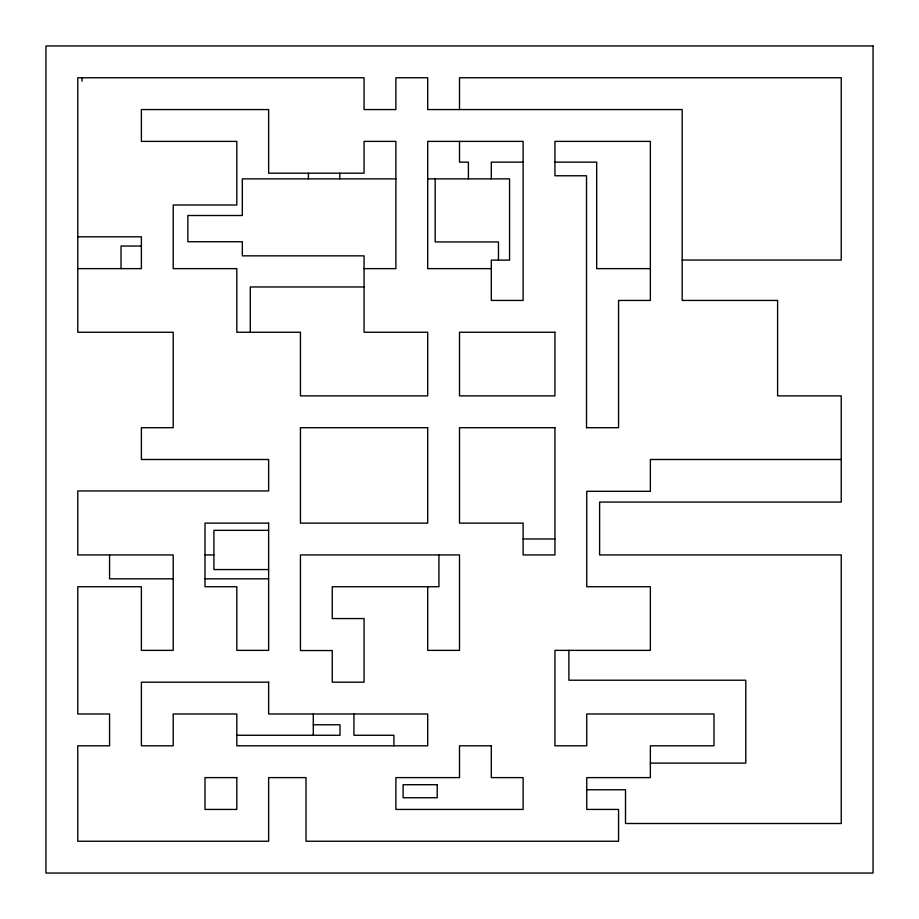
<?xml version="1.0" encoding="UTF-8"?>
<svg xmlns="http://www.w3.org/2000/svg" width="919" height="919" viewBox="0 0 919 919"><rect width="100%" height="100%" fill="white"/><g stroke="black" fill="none" stroke-linecap="round" stroke-linejoin="round"><path stroke-width="1.38" d="M468.391 178.872L468.414 162.135L459.5 162.135L459.5 141.388M523.118 162.135L491.309 162.135L491.309 178.872M554.938 162.135L596.672 162.135L596.672 268.635L650.365 268.635M395.882 178.872L242.329 178.872L242.329 215.505L187.867 215.505L187.867 241.731L242.329 241.731L242.329 255.85L364.062 255.85L364.062 332.253L427.691 332.253L427.691 395.882L300.444 395.882L300.444 332.253L236.815 332.253L236.815 268.635L173.197 268.635L173.197 205.006L236.815 205.006L236.815 141.388L141.388 141.388L141.388 109.568L268.635 109.568L268.635 173.197L364.062 173.197L364.062 141.388L395.882 141.388L395.882 268.635L364.062 268.635M427.691 178.872L509.563 178.872L509.563 260.134L491.309 260.134L491.309 300.444L523.118 300.444L523.118 141.388L427.691 141.388L427.691 268.635L491.309 268.635M77.759 236.815L141.388 236.815L141.388 268.635L77.759 268.635M141.388 246.039L121.032 246.039L121.032 268.635M682.185 260.054L841.241 260.054L841.241 77.759L459.5 77.759L459.5 109.568M364.062 286.969L250.29 286.969L250.29 332.253M586.517 427.691L618.556 427.691L618.556 300.444L650.365 300.444L650.365 141.388L554.938 141.388L554.938 175.77L586.517 175.77L586.517 427.726M841.241 459.5L650.365 459.5L650.365 491.309L586.747 491.309L586.747 586.747L650.365 586.747L650.365 650.365L554.938 650.365L554.938 745.803L586.747 745.803L586.747 713.994L713.994 713.994L713.994 745.803L650.365 745.803L650.365 777.612L586.747 777.612L586.747 809.432L618.556 809.432L618.556 841.241L306.027 841.241L306.027 777.612L268.635 777.612L268.635 841.241L77.759 841.241L77.759 745.803L109.568 745.803L109.568 713.994L77.759 713.994L77.759 586.747L141.388 586.747L141.388 650.365L173.197 650.365L173.197 554.938L77.759 554.938L77.759 490.953L268.635 490.953L268.635 459.5L141.388 459.5L141.388 427.691L173.197 427.691L173.197 332.253L77.759 332.253L77.759 77.759L364.062 77.759L364.062 109.568L395.882 109.568L395.882 77.759L427.691 77.759L427.691 109.568L682.185 109.568L682.185 300.444L777.612 300.444L777.612 395.882L841.241 395.882L841.241 502.073L599.613 502.073L599.613 554.938L841.241 554.938L841.241 823.504L625.506 823.504L625.506 789.766L586.747 789.766M268.635 530.332L213.909 530.332L213.909 569.562L268.635 569.562M523.118 538.971L554.938 538.971M205.006 554.938L213.909 554.938M173.197 578.821L109.568 578.821L109.568 554.938M205.006 578.821L268.635 578.821M313.299 724.769L340.019 724.769L340.019 735.269L236.815 735.269M650.365 763.115L745.803 763.115L745.803 680.221L568.884 680.221L568.884 650.365M498.466 260.134L498.466 241.938L435.169 241.938L435.169 178.872M438.926 554.938L438.926 586.747L332.253 586.747L332.253 618.556L364.062 618.556L364.062 682.185L332.253 682.185L332.253 650.549L300.444 650.549L300.444 554.938L459.5 554.938L459.5 650.365L427.691 650.365L427.691 586.747M393.906 745.803L393.906 735.269L353.93 735.269L353.93 713.994M339.812 173.197L339.812 178.872M313.299 713.994L313.299 735.269M308.405 173.197L308.405 178.872M82.055 77.759L82.055 81.194M873.05 45.95L45.95 45.95L45.95 873.05L873.05 873.05L873.05 45.95M554.938 332.253L459.5 332.253L459.5 395.882L554.938 395.882L554.938 332.253M427.691 427.691L300.444 427.691L300.444 523.118L427.691 523.118L427.691 427.691M554.938 427.691L459.5 427.691L459.5 523.118L523.118 523.118L523.118 554.938L554.938 554.938L554.938 427.691M268.635 523.118L205.006 523.118L205.006 586.747L236.815 586.747L236.815 650.365L268.635 650.365L268.635 523.118M268.635 682.185L141.388 682.185L141.388 745.803L173.197 745.803L173.197 713.994L236.815 713.994L236.815 745.803L427.691 745.803L427.691 713.994L268.635 713.994L268.635 682.185M491.309 745.803L459.5 745.803L459.5 777.612L395.882 777.612L395.882 809.432L523.118 809.432L523.118 777.612L491.309 777.612L491.309 745.803M236.815 777.612L205.006 777.612L205.006 809.432L236.815 809.432L236.815 777.612M437.214 784.711L403.108 784.711L403.108 797.738L437.214 797.738L437.214 784.711"/></g></svg>
